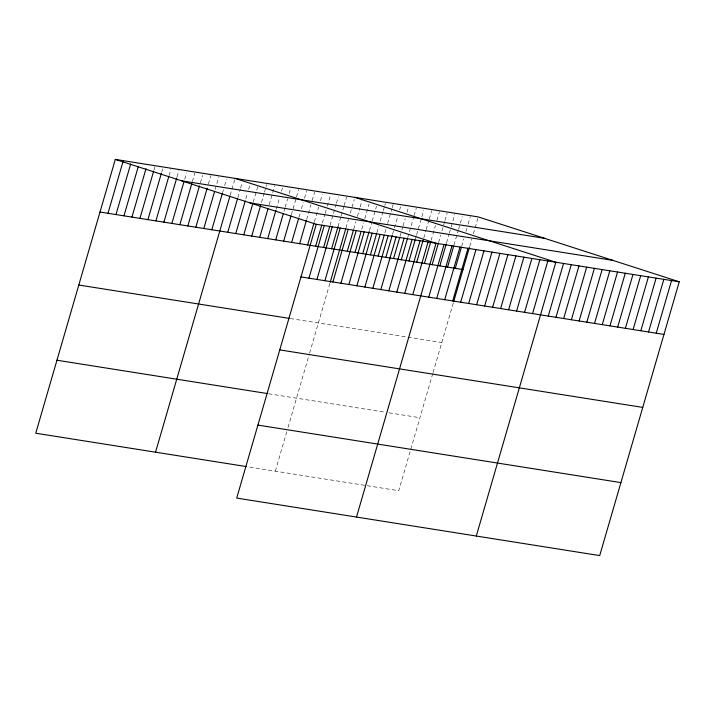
<?xml version="1.0" encoding="UTF-8"?>
<svg xmlns="http://www.w3.org/2000/svg" width="715" height="715" viewBox="0 0 715 715"><rect width="100%" height="100%" fill="white"/><g stroke="black" fill="none" stroke-linecap="round" stroke-linejoin="round"><path stroke-width="0.54" stroke-dasharray="3.58 2.68" d="M154.002 169.947L154.923 166.792M161.679 172.261L162.904 168.052M169.053 175.64L170.894 169.321M177.043 176.9L178.875 170.581M184.72 179.215L186.552 172.905M192.398 181.538L194.846 173.119M200.388 182.799L202.524 175.434M208.369 184.068L210.818 175.649M215.135 189.547L218.808 176.909M222.812 191.861L223.429 189.752M224.653 185.543L226.485 179.233M230.194 195.231L234.779 179.438M237.872 197.546L240.32 189.126M240.624 188.072L242.153 182.808M245.853 198.815L247.381 193.55M248.606 189.341L249.83 185.131M253.226 202.184L258.124 185.346M261.52 202.399L264.273 192.925M264.577 191.87L265.801 187.661M266.105 186.606L266.722 184.506M269.197 204.713L274.703 185.766M276.267 209.138L279.637 197.554M281.469 191.245L282.389 188.081M283.953 211.452L284.865 208.297M285.169 207.243L287.618 198.824M289.146 193.559L290.674 188.295M291.327 214.822L296.216 197.984M296.519 196.929L298.664 189.564M299.004 217.146L300.229 212.936M301.453 208.726L303.285 202.408M304.51 198.198L306.646 190.825M306.681 219.46L310.962 204.722M312.187 200.513L314.636 192.094M314.368 221.775L318.649 207.046M320.481 200.727L322.313 194.409M322.349 223.044L324.798 214.625M325.102 213.571L326.934 207.252M327.247 206.206L330.607 194.623M330.026 225.359L336.148 204.311M336.452 203.257L338.284 196.938M338.016 226.628L340.769 217.154M341.073 216.1L343.826 206.626M344.13 205.571L346.578 197.152M275.329 471.167L287.439 429.456M288.047 427.373L309.345 354.068M309.64 353.058L329.883 283.363M345.997 227.888L348.446 219.469M350.279 213.159L354.256 199.467M353.719 229.113L355.856 221.748M357.384 216.484L359.833 208.065M360.137 207.01L361.969 200.692M361.736 229.283L363.569 222.964M364.793 218.754L369.074 204.025M369.449 230.507L371.898 222.088M372.202 221.033L376.483 206.295M376.859 232.777L378.691 226.467M380.219 221.203L382.972 211.729M383.276 210.675L384.5 206.465M384.804 205.411L385.421 203.31M384.876 232.947L386.1 228.737M387.628 223.473L391.909 208.735M392.213 207.69L393.134 204.526M392.589 234.171L394.117 228.907M394.421 227.853L397.79 216.279M399.622 209.96L400.543 206.805M399.998 236.451L401.526 231.186M401.83 230.132L402.751 226.977M403.054 225.922L405.199 218.549M407.032 212.239L408.56 206.975M407.711 237.666L413.824 216.618M414.128 215.564L416.273 208.199M415.424 238.89L416.344 235.736M416.648 234.681L421.537 217.843M421.85 216.788L423.682 210.469M423.745 238.006L425.89 230.641M426.194 229.587L428.946 220.113M429.25 219.058L431.699 210.639M431.154 240.285L435.435 225.547M436.963 220.283L439.412 211.863M438.563 242.555L440.708 235.19M441.933 230.981L444.676 221.507M444.989 220.452L447.125 213.088M446.58 242.725L449.029 234.306M449.333 233.251L450.861 227.987M451.174 226.941L454.838 214.303M453.989 245.004L458.27 230.266M458.574 229.211L462.248 216.582M461.702 246.219L463.847 238.855M465.983 231.49L466.904 228.326M468.128 224.117L470.264 216.752M432.763 373.614L398.738 490.713L247.372 466.734M433.058 372.613L453.301 302.919M469.728 246.389L471.864 239.025M473.393 233.76L477.977 217.968M290.424 318.55L441.79 342.539M268.581 393.751L384.688 412.144M389.094 412.841L419.946 417.73"/><path stroke-width="1.07" d="M679.25 281.79L316.262 224.287L236.71 498.078L599.706 555.591L679.25 281.79L478.29 216.922L115.294 159.409L35.75 433.21L246.38 466.582M107.992 213.311L123.284 160.678M115.973 214.572L130.657 164.048M123.963 215.841L138.335 166.363M131.944 217.101L146.012 168.686M139.934 218.37L153.698 171.001M147.916 219.63L161.376 173.316M155.906 220.899L168.749 176.685M163.896 222.159L176.739 177.955M171.877 223.429L184.113 181.324M179.867 224.698L191.79 183.639M187.848 225.958L199.467 185.963M195.839 227.227L207.153 188.277M203.82 228.487L214.527 191.647M211.81 229.756L222.508 192.916M155.539 452.184L229.881 196.285M227.781 232.286L237.568 198.6M235.762 233.546L245.245 200.915M243.752 234.815L252.922 203.239M251.734 236.084L260.6 205.554M259.724 237.344L267.982 208.923M267.705 238.613L275.963 210.192M275.695 239.874L283.337 213.562M283.676 241.143L291.014 215.876M291.666 242.403L298.7 218.2M299.648 243.672L306.377 220.515M307.638 244.941L314.055 222.83M315.619 246.201L321.741 225.154M308.952 278.18L324.244 225.547M323.609 247.47L329.722 226.414M316.942 279.449L332.234 226.816M331.59 248.731L338.016 226.628M324.923 280.709L340.215 228.076M330.187 282.318L345.694 228.943M332.913 281.978L348.205 229.345M347.293 251.215L353.407 230.167M340.894 283.238L356.186 230.605M355.006 252.44L361.12 231.392M348.884 284.507L364.176 231.875M362.719 253.664L369.146 231.562M356.865 285.768L372.157 233.144M370.433 254.889L376.546 233.832M364.856 287.037L380.148 234.404M378.146 256.104L384.268 235.056M372.837 288.297L388.129 235.673M385.859 257.329L392.285 235.226M380.827 289.566L396.119 236.933M393.572 258.553L399.694 237.496M388.808 290.835L404.1 238.202M401.285 259.777L407.407 238.721M396.798 292.095L412.09 239.462M408.998 260.993L415.12 239.945M404.779 293.365L420.071 240.732M416.711 262.217L423.137 240.115M412.769 294.625L428.062 241.992M424.433 263.442L430.546 242.385M356.499 517.061L436.043 243.261L235.083 178.393M432.146 264.666L438.259 243.609M428.741 297.154L444.033 244.53M439.859 265.882L446.276 243.779M436.731 298.423L452.014 245.79M447.572 267.106L453.685 246.049M444.712 299.683L460.004 247.059M455.285 268.331L461.398 247.274M452.702 300.952L467.985 248.319M453.605 301.873L469.415 247.444M460.683 302.222L475.975 249.589M468.674 303.482L483.957 250.849M476.655 304.751L491.947 252.118M484.645 306.011L499.928 253.378M492.626 307.28L507.918 254.647M500.616 308.54L515.908 255.916M508.597 309.81L523.889 257.177M516.587 311.07L531.88 258.446M524.569 312.339L539.861 259.706M532.559 313.608L547.851 260.975M476.288 536.036L555.832 262.235L354.872 197.367M548.253 316.093L563.545 263.46M555.966 317.317L571.258 264.684M563.679 318.532L578.971 265.909M571.392 319.757L586.684 267.124M579.114 320.981L594.397 268.348M586.827 322.206L602.11 269.573M594.54 323.421L609.824 270.797M602.253 324.646L617.546 272.013M609.966 325.87L625.259 273.237M617.68 327.086L632.972 274.462M625.393 328.31L640.685 275.677M633.106 329.535L648.398 276.902M640.819 330.759L656.111 278.126M648.532 331.975L663.824 279.351M656.245 333.199L671.537 280.566M181.61 180.815L544.607 238.327M249.937 202.872L612.934 260.385M100.002 212.042L462.998 269.546M300.97 276.911L663.958 334.423M78.802 285.026L289.423 318.398M279.762 349.903L642.758 407.407M56.95 360.226L267.58 393.59M257.918 425.094L620.906 482.607M115.294 159.409L316.262 224.287"/></g></svg>
